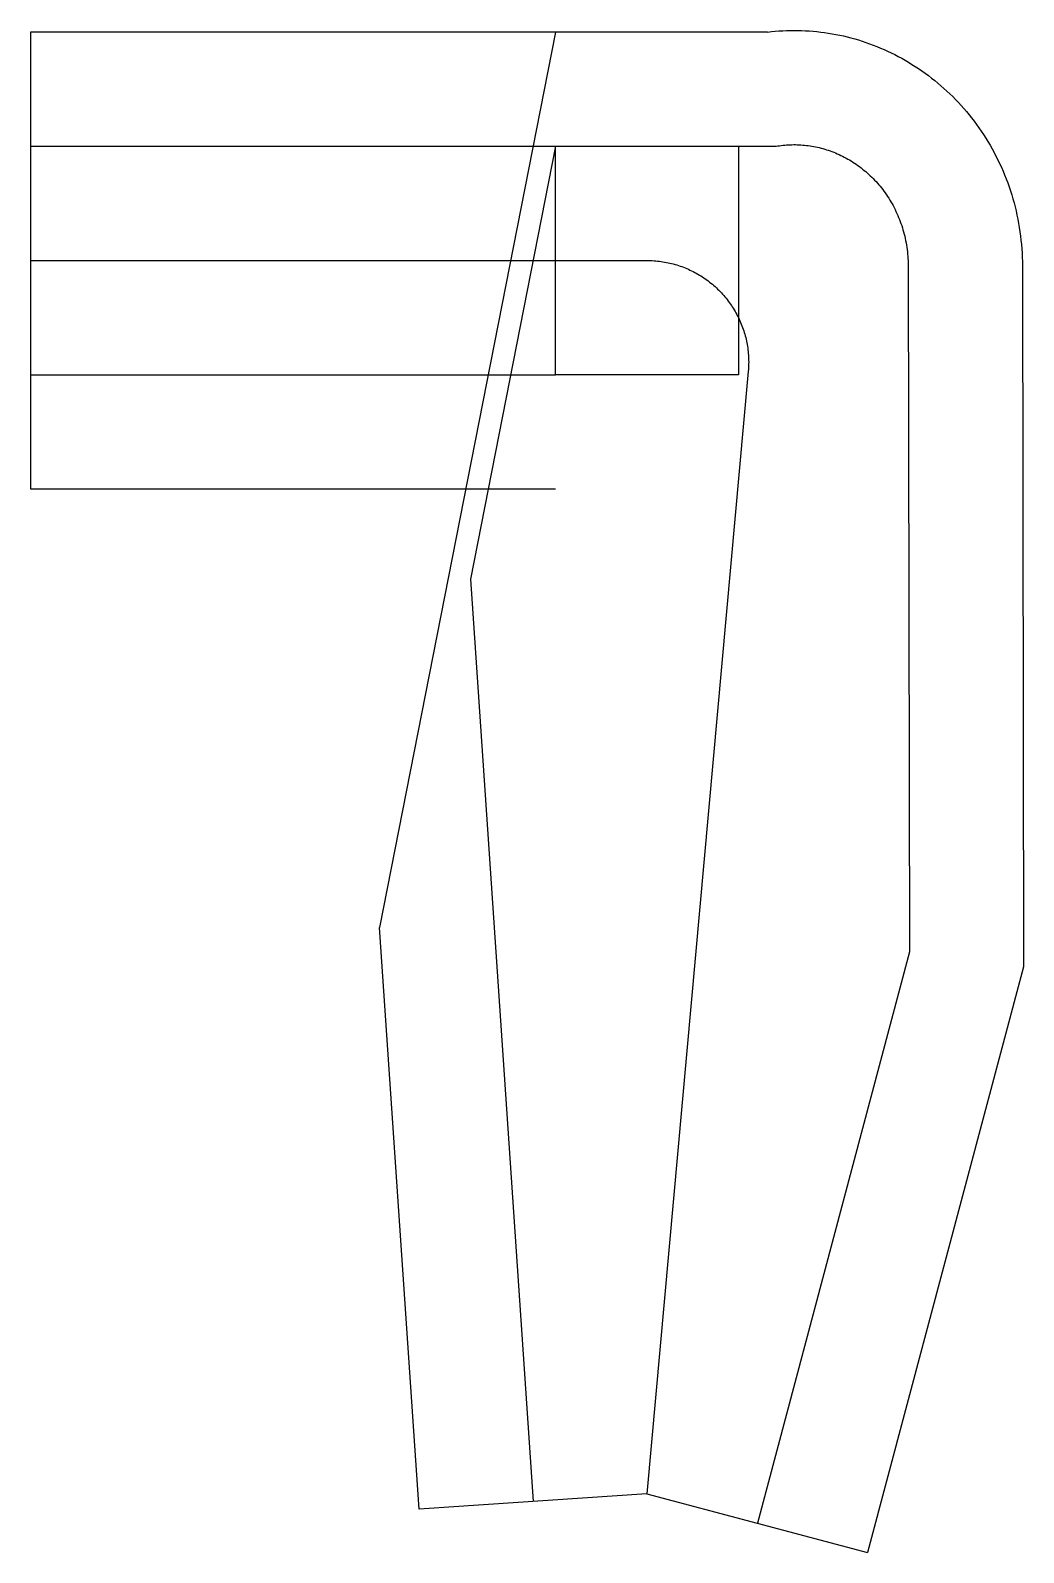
# Model space of a CAD drawing. Header units: metres. Extents: x -10000 to 6108, y -20953 to 3731.
import ezdxf

# ---------------------------------------------------------------- set-up
doc = ezdxf.new("R2010")
doc.units = ezdxf.units.M

msp = doc.modelspace()

# ---------------------------------------------------------------- linework, layer by layer
at = {"color": 1}
for p, q in [((-10000, 3704), (-10000, -3704)), ((1957, 3704), (-10000, 3704)), ((-1482, 3704), (-4336, -10814)), ((-10000, 1852), (2094, 1852)), ((-1482, 1852), (-2862, -5169)), ((4237, -91), (4255, -11213)), ((6089, -88), (6108, -11454)), ((-10000, -1852), (-1482, -1852)), ((-10000, -3704), (-1482, -3704)), ((-2862, -5169), (-1848, -20125)), ((-3696, -20251), (-4336, -10814)), ((4255, -11213), (1790, -20476)), ((6108, -11454), (3579, -20953)), ((0, -20000), (-3696, -20251)), ((0, -20000), (3579, -20953))]:
    msp.add_line(p, q, dxfattribs=at)
for points in [[(1957, 3704), (2018, 3711), (2078, 3717), (2139, 3722), (2201, 3726), (2262, 3728), (2323, 3730), (2385, 3731), (2446, 3730), (2508, 3729), (2570, 3726), (2632, 3723), (2693, 3718), (2755, 3712), (2817, 3705), (2879, 3697), (2940, 3688), (3002, 3678), (3063, 3666), (3125, 3654), (3186, 3641), (3247, 3626), (3308, 3610), (3369, 3594), (3429, 3576), (3490, 3557), (3550, 3537), (3609, 3516), (3669, 3494), (3728, 3471), (3787, 3446), (3845, 3421), (3903, 3395), (3961, 3367), (4018, 3339), (4075, 3309), (4132, 3279), (4187, 3247), (4243, 3215), (4298, 3181), (4352, 3147), (4406, 3111), (4460, 3075), (4513, 3037), (4565, 2998), (4616, 2959), (4667, 2919), (4718, 2877), (4767, 2835), (4816, 2792), (4865, 2748), (4912, 2703), (4959, 2657), (5005, 2610), (5051, 2562), (5095, 2514), (5139, 2465), (5182, 2414), (5224, 2363), (5265, 2312), (5306, 2259), (5345, 2206), (5384, 2152), (5422, 2097), (5459, 2041), (5495, 1985), (5530, 1928), (5564, 1870), (5597, 1812), (5629, 1753), (5660, 1694), (5690, 1633), (5720, 1573), (5748, 1511), (5775, 1449), (5801, 1387), (5826, 1324), (5850, 1260), (5872, 1196), (5894, 1132), (5915, 1067), (5934, 1001), (5953, 936), (5970, 869), (5986, 803), (6001, 736), (6015, 669), (6027, 601), (6039, 533), (6049, 465), (6058, 397), (6066, 328), (6073, 259), (6078, 190), (6083, 121), (6086, 51), (6088, -18), (6089, -88)], [(1482, -1852), (-1482, -1852), (-1482, 1852), (1482, 1852), (1482, -1852)], [(2094, 1852), (2121, 1857), (2150, 1861), (2178, 1865), (2206, 1869), (2235, 1872), (2264, 1874), (2292, 1876), (2321, 1877), (2350, 1878), (2380, 1879), (2409, 1879), (2438, 1878), (2468, 1877), (2497, 1875), (2527, 1873), (2556, 1871), (2586, 1867), (2616, 1864), (2645, 1860), (2675, 1855), (2705, 1849), (2734, 1844), (2764, 1837), (2794, 1830), (2823, 1823), (2853, 1815), (2882, 1806), (2912, 1797), (2941, 1788), (2971, 1778), (3000, 1767), (3029, 1756), (3058, 1744), (3087, 1732), (3115, 1719), (3144, 1705), (3172, 1691), (3200, 1677), (3229, 1662), (3256, 1646), (3284, 1630), (3311, 1614), (3339, 1597), (3366, 1579), (3393, 1561), (3419, 1542), (3445, 1523), (3471, 1503), (3497, 1483), (3523, 1462), (3548, 1441), (3572, 1420), (3597, 1397), (3621, 1375), (3645, 1352), (3669, 1328), (3692, 1304), (3715, 1279), (3737, 1254), (3759, 1229), (3781, 1203), (3802, 1176), (3823, 1150), (3843, 1122), (3863, 1095), (3883, 1067), (3902, 1038), (3921, 1009), (3939, 980), (3957, 950), (3974, 920), (3991, 890), (4007, 859), (4023, 828), (4038, 796), (4053, 764), (4067, 732), (4081, 699), (4094, 667), (4107, 633), (4119, 600), (4131, 566), (4142, 532), (4152, 498), (4162, 463), (4171, 428), (4180, 393), (4188, 358), (4195, 322), (4202, 287), (4208, 251), (4214, 214), (4219, 178), (4223, 142), (4227, 105), (4230, 68), (4233, 31), (4235, -6), (4236, -43), (4237, -81), (4237, -91)], [(-10000, 0), (0, 0), (29, 0), (58, -1), (86, -2), (115, -4), (144, -6), (172, -9), (201, -12), (230, -16), (258, -20), (286, -25), (315, -30), (343, -36), (371, -42), (399, -49), (427, -56), (455, -64), (482, -72), (510, -81), (537, -90), (564, -99), (591, -110), (618, -120), (645, -131), (671, -143), (697, -155), (723, -167), (749, -180), (774, -193), (800, -207), (825, -221), (850, -236), (874, -251), (898, -266), (922, -282), (946, -298), (970, -315), (993, -332), (1016, -350), (1038, -368), (1060, -386), (1082, -405), (1104, -424), (1125, -443), (1146, -463), (1166, -483), (1187, -504), (1206, -525), (1226, -546), (1245, -567), (1264, -589), (1282, -611), (1300, -634), (1317, -657), (1335, -680), (1351, -703), (1368, -727), (1383, -751), (1399, -775), (1414, -800), (1429, -825), (1443, -850), (1456, -875), (1470, -901), (1483, -926), (1495, -952), (1507, -979), (1518, -1005), (1529, -1032), (1540, -1058), (1550, -1085), (1560, -1112), (1569, -1140), (1577, -1167), (1586, -1195), (1593, -1223), (1601, -1250), (1607, -1278), (1613, -1307), (1619, -1335), (1624, -1363), (1629, -1391), (1633, -1420), (1637, -1449), (1640, -1477), (1643, -1506), (1646, -1534), (1647, -1563), (1649, -1592), (1649, -1621), (1650, -1650), (1649, -1678), (1649, -1707), (1647, -1736), (1646, -1765), (1643, -1793), (1643, -1798), (0, -20000)]]:
    msp.add_lwpolyline(points, dxfattribs=at)

doc.saveas('drawing.dxf')
